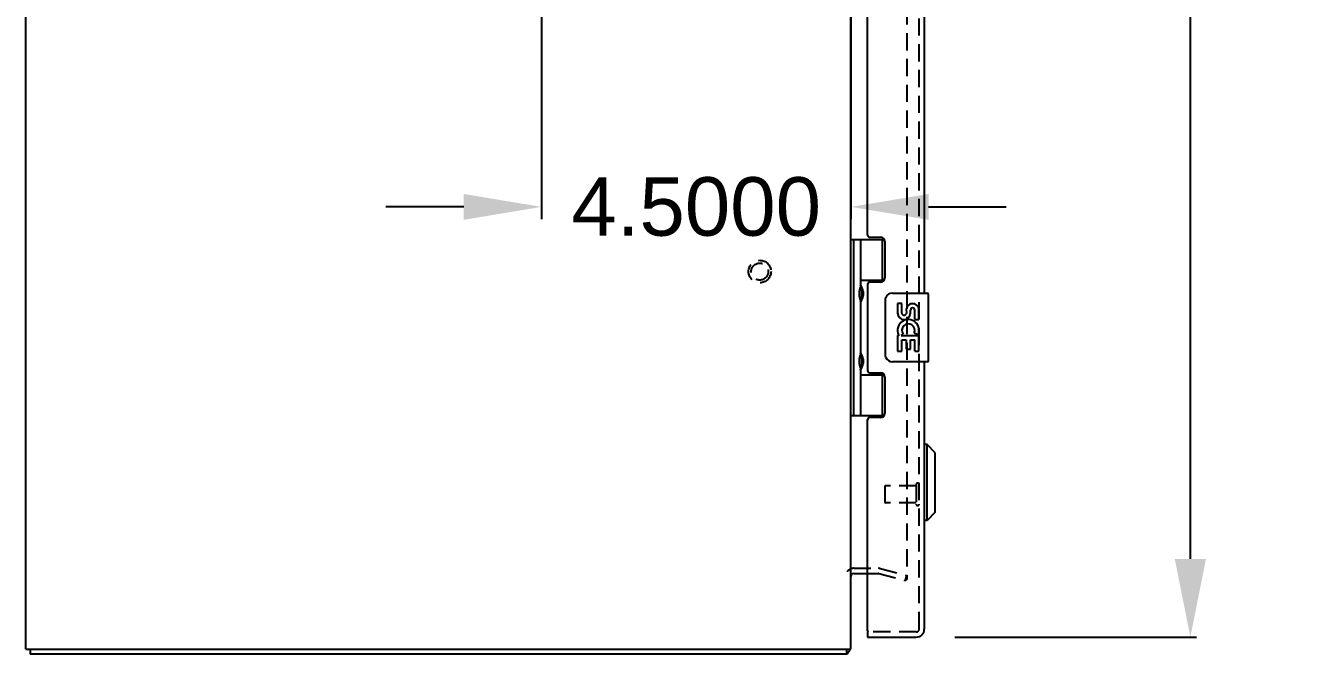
# Model space of a CAD drawing. Header units: inches. Extents: x 0 to 183, y 0 to 117.
# Drawn here: x 11.69 to 30.35, y 31.37 to 40.51 of the extents above; entities that cross this region are included whole.
import ezdxf

# ---------------------------------------------------------------- set-up
doc = ezdxf.new("R2010")
doc.units = ezdxf.units.IN
doc.header["$MEASUREMENT"] = 0
doc.linetypes.add('HIDDEN', pattern=[0.375, 0.25, -0.125])
for name, color, linetype in [('DEFAULT_2', 8, 'HIDDEN'), ('DIMENSIONS', 7, 'Continuous'), ('DOOR_ASSEMBLY', 7, 'Continuous')]:
    doc.layers.add(name, color=color, linetype=linetype)
doc.styles.get("Standard").update_dxf_attribs({"font": 'arial.ttf'})
doc.dimstyles.new('DIMSTYLE_1', dxfattribs={"dimtxt": 0.852273, "dimasz": 1.136364, "dimexe": 0.09, "dimexo": 0.07, "dimgap": 0.0375, "dimtad": 0, "dimtih": 1, "dimtoh": 1, "dimzin": 4, "dimdsep": 46, "dimtxsty": 'Standard', "dimblk": '_FILLED', "dimblk1": '_FILLED', "dimblk2": '_FILLED', "dimcen": 0.09, "dimadec": 3, "dimazin": 1, "dimtfac": 1, "dimtdec": 3, "dimtofl": 0, "dimtmove": 0, "dimatfit": 3, "dimldrblk": '_FILLED', "dimfxl": 1, "dimtolj": 1, "dimtzin": 4, "dimarcsym": 0})
doc.dimstyles.get("Standard").update_dxf_attribs({"dimtxt": 0.18, "dimasz": 0.18, "dimexe": 0.18, "dimexo": 0.0625, "dimgap": 0.09, "dimtad": 0, "dimtih": 1, "dimtoh": 1, "dimdec": 4, "dimzin": 0, "dimdsep": 46, "dimtxsty": 'Standard', "dimcen": 0.09, "dimadec": 0, "dimazin": 0, "dimtfac": 1, "dimtdec": 4, "dimtofl": 0, "dimtmove": 0, "dimatfit": 3, "dimfxl": 1, "dimtolj": 1, "dimtzin": 0, "dimarcsym": 0})

# ---------------------------------------------------------------- blocks, each defined once
blk = doc.blocks.new('_FILLED')
at = {"color": 0, "linetype": 'ByBlock'}
blk.add_solid([(0, 0), (-1, 0.2), (-1, -0.2)], dxfattribs=at)
blk = doc.blocks.new('*D28')
at = {"layer": 'Defpoints', "color": 0, "linetype": 'Continuous', "transparency": 16777216}
for p in [(25.129, 67.123), (28.624, 67.123), (25.129, 31.623)]:
    blk.add_point(p, dxfattribs=at)
at = {"layer": 'DIMENSIONS', "color": 0, "linetype": 'Continuous', "lineweight": -2, "transparency": 16777216}
for p, q in [((25.199, 67.123), (28.714, 67.123)), ((28.624, 65.986), (28.624, 50.168)), ((28.624, 32.759), (28.624, 47.678)), ((25.199, 31.623), (28.714, 31.623))]:
    blk.add_line(p, q, dxfattribs=at)
at = {"layer": 'DIMENSIONS', "color": 0, "linetype": 'Continuous', "lineweight": -2, "transparency": 16777216, "xscale": 1.1363636364, "yscale": 1.1363636364, "zscale": 1.1363636364}
for p, rotation in [((28.624, 67.123), 90), ((28.624, 31.623), 270)]:
    blk.add_blockref('_FILLED', p, dxfattribs=dict(at, rotation=rotation))
at = {"layer": 'DIMENSIONS', "color": 0, "linetype": 'Continuous', "transparency": 16777216, "insert": (28.624, 50.13), "char_height": 0.8523, "width": 2.51152, "attachment_point": 2, "line_spacing_factor": 0.9}
blk.add_mtext('\\A1;35.50\\PDOOR', dxfattribs=at)
blk = doc.blocks.new('*D37')
at = {"color": 0, "lineweight": -2, "transparency": 16777216}
for p, q in [((19.188, 53.75), (19.188, 37.695)), ((23.688, 53.75), (23.688, 37.695)), ((18.058, 37.875), (16.927, 37.875)), ((24.817, 37.875), (25.948, 37.875))]:
    blk.add_line(p, q, dxfattribs=at)
at = {"color": 0, "transparency": 16777216}
for points in [[(18.058, 38.063), (18.058, 37.687), (19.188, 37.875)], [(24.817, 38.063), (24.817, 37.687), (23.688, 37.875)]]:
    blk.add_solid(points, dxfattribs=at)
at = {"layer": 'Defpoints', "color": 0, "transparency": 16777216}
for p in [(19.188, 53.812), (23.688, 53.812), (19.188, 37.875)]:
    blk.add_point(p, dxfattribs=at)
at = {"color": 0, "transparency": 16777216, "insert": (21.438, 37.875), "char_height": 0.85, "attachment_point": 5}
blk.add_mtext('\\A1;4.5000', dxfattribs=at)

msp = doc.modelspace()

# ---------------------------------------------------------------- linework, layer by layer
at = {"color": 3, "linetype": 'Continuous'}
for p, q in [((11.6875, 31.44767), (11.6875, 67.29767)), ((23.6875, 31.44767), (23.6875, 67.29767)), ((23.7295, 32.54767), (23.9305, 32.54767)), ((11.6875, 31.44767), (23.6875, 31.44767)), ((23.6245, 31.37267), (11.7505, 31.37267))]:
    msp.add_line(p, q, dxfattribs=at)
at = {"color": 7, "linetype": 'Continuous'}
for p, q in [((11.7505, 31.44767), (11.7505, 31.37267)), ((23.6245, 31.44767), (23.6245, 31.37267))]:
    msp.add_line(p, q, dxfattribs=at)
at = {"color": 3, "linetype": 'Continuous'}
for points in [[(23.63874, 31.38686), (23.63754, 31.38467), (23.63635, 31.3826), (23.6352, 31.38073), (23.63401, 31.37899), (23.63272, 31.37733), (23.6314, 31.37589), (23.63011, 31.37475), (23.62884, 31.37389), (23.62763, 31.37329), (23.62648, 31.37291), (23.62544, 31.37272), (23.6245, 31.37267)], [(23.64963, 31.40348), (23.6481, 31.40193), (23.64663, 31.40015), (23.64521, 31.39817), (23.64383, 31.39603), (23.6425, 31.39376), (23.64121, 31.39144), (23.63874, 31.38686)]]:
    msp.add_lwpolyline(points, dxfattribs=at)
for centre, radius, start, end in [((23.7295, 32.50567), 0.042, 90, 180), ((23.5705, 31.48967), 0.117, 312.556918, 338.957849)]:
    msp.add_arc(centre, radius, start, end, dxfattribs=at)
at = {"layer": 'DEFAULT_2', "color": 8, "linetype": 'HIDDEN'}
for p, q in [((24.50014, 66.27496), (24.50014, 32.47037)), ((23.7295, 32.62267), (24.08814, 32.62267)), ((23.9305, 32.54767), (24.08814, 32.54767)), ((24.09461, 32.54681), (24.48072, 32.44335)), ((24.11402, 32.61926), (24.50014, 32.5158)), ((24.48072, 32.44335), (24.50014, 32.5158))]:
    msp.add_line(p, q, dxfattribs=at)
for points in [[(24.48081, 32.45037), (24.47993, 32.45039), (24.478, 32.45058), (24.47608, 32.45098)], [(24.50014, 32.47037), (24.50003, 32.46834), (24.49974, 32.46635), (24.49925, 32.4644), (24.49858, 32.4625), (24.49772, 32.46069), (24.49669, 32.45897), (24.4955, 32.45737), (24.49416, 32.45591), (24.49268, 32.45459), (24.49109, 32.45343), (24.48938, 32.45244), (24.48759, 32.45164), (24.48573, 32.45103), (24.48382, 32.45061), (24.48188, 32.4504), (24.48081, 32.45037)]]:
    msp.add_lwpolyline(points, dxfattribs=at)
for radius in [0.1635, 0.124]:
    msp.add_circle((22.3625, 36.93517), radius, dxfattribs=at)
for centre, radius, start, end in [((23.7295, 32.50567), 0.117, 90, 146.900175), ((24.08814, 32.52267), 0.1, 75, 90), ((24.08814, 32.52267), 0.025, 75, 90)]:
    msp.add_arc(centre, radius, start, end, dxfattribs=at)
at = {"layer": 'DOOR_ASSEMBLY', "color": 8, "linetype": 'HIDDEN'}
for p, q in [((24.6805, 31.73967), (24.6805, 67.00567)), ((24.1805, 33.81167), (24.1805, 33.58367)), ((24.6375, 33.82167), (24.1905, 33.82167)), ((24.6375, 33.83967), (24.6375, 33.55567)), ((24.6375, 33.57367), (24.1905, 33.57367)), ((24.6385, 31.69767), (23.9455, 31.69767))]:
    msp.add_line(p, q, dxfattribs=at)
at = {"layer": 'DOOR_ASSEMBLY', "color": 3, "linetype": 'Continuous'}
for p, q in [((24.7555, 62.12267), (24.7555, 36.62267)), ((23.9305, 37.46417), (23.9305, 61.28117)), ((23.9615, 37.43317), (24.1175, 37.43317)), ((24.1805, 37.37017), (24.1805, 36.84317)), ((24.1175, 36.78017), (23.9615, 36.78017)), ((23.9305, 36.74917), (23.9305, 35.49617)), ((24.7555, 35.62267), (24.7555, 31.73967)), ((23.9615, 35.46517), (24.1175, 35.46517)), ((24.1805, 35.40217), (24.1805, 34.87517)), ((23.9305, 31.71267), (23.9305, 34.78117)), ((24.1175, 34.81217), (23.9615, 34.81217)), ((23.9305, 31.62267), (24.6385, 31.62267))]:
    msp.add_line(p, q, dxfattribs=at)
at = {"layer": 'DOOR_ASSEMBLY', "color": 7, "linetype": 'Continuous'}
for p, q in [((23.6875, 37.40217), (24.17177, 37.40217)), ((23.7265, 37.40217), (23.7265, 34.84317)), ((23.8255, 37.40217), (23.8255, 36.71484)), ((24.1455, 36.81167), (24.1455, 37.40217)), ((23.82555, 36.81167), (24.17205, 36.81167)), ((24.1143, 36.80267), (24.16575, 36.80267)), ((24.1143, 36.80267), (24.1143, 36.78017)), ((23.84199, 36.68572), (23.842, 36.68464)), ((23.842, 36.68464), (23.842, 36.54415)), ((24.2905, 36.62267), (24.8005, 36.62267)), ((24.8155, 35.63767), (24.8155, 36.60767)), ((23.8255, 36.5145), (23.8255, 35.73084)), ((23.84199, 36.54361), (23.842, 36.54415)), ((24.19059, 35.72267), (24.19059, 36.52267)), ((24.42871, 36.46846), (24.36583, 36.46846)), ((24.36583, 36.46846), (24.36583, 36.33215)), ((24.42871, 36.33215), (24.42871, 36.46846)), ((24.49383, 36.39471), (24.49387, 36.3257)), ((24.55447, 36.33215), (24.55443, 36.37413)), ((24.61732, 36.23784), (24.61732, 36.37416)), ((24.61732, 36.23784), (24.67795, 36.23784)), ((24.67795, 36.23784), (24.67795, 36.39464)), ((24.60957, 36.0432), (24.66727, 36.01823)), ((24.67795, 36.05417), (24.67795, 36.10716)), ((24.38404, 36.00723), (24.36583, 36.00723)), ((24.36583, 36.00723), (24.36583, 35.77685)), ((24.41848, 36.00723), (24.44586, 36.02641)), ((24.41848, 36.00723), (24.67795, 36.00723)), ((24.42871, 35.94435), (24.49384, 35.94435)), ((24.42871, 35.77685), (24.42871, 35.94435)), ((24.49384, 35.94435), (24.49384, 35.80829)), ((24.55445, 35.94435), (24.61732, 35.94435)), ((24.55445, 35.80829), (24.55445, 35.94435)), ((24.61732, 35.77685), (24.61732, 35.94435)), ((24.67795, 35.77685), (24.67795, 36.00723)), ((23.84199, 35.70172), (23.842, 35.70064)), ((23.842, 35.70064), (23.842, 35.56015)), ((24.36583, 35.77685), (24.42871, 35.77685)), ((24.49384, 35.80829), (24.55445, 35.80829)), ((24.61732, 35.77685), (24.67795, 35.77685)), ((23.8255, 35.5305), (23.8255, 34.84317)), ((23.84199, 35.55961), (23.842, 35.56015)), ((24.8005, 35.62267), (24.2905, 35.62267)), ((23.82555, 35.43367), (24.17205, 35.43367)), ((24.1143, 35.46517), (24.1143, 35.44267)), ((24.16575, 35.44267), (24.1143, 35.44267)), ((24.1455, 34.84317), (24.1455, 35.43367)), ((23.6875, 34.84317), (24.17177, 34.84317)), ((24.79487, 34.42085), (24.7555, 34.42085)), ((24.91298, 34.30274), (24.79487, 34.42085)), ((24.79487, 33.31849), (24.79487, 34.42085)), ((24.91298, 33.4366), (24.91298, 34.30273)), ((24.91298, 33.4366), (24.79487, 33.31849)), ((24.79487, 33.31849), (24.7555, 33.31849)), ((23.9305, 31.69767), (23.9455, 31.69767)), ((23.9305, 31.69767), (23.9305, 31.62267))]:
    msp.add_line(p, q, dxfattribs=at)
for points in [[(23.82555, 36.75859), (23.82645, 36.75005), (23.82846, 36.7406), (23.8315, 36.73014), (23.8354, 36.71901), (23.83988, 36.70743), (23.8447, 36.69563), (23.84953, 36.68395), (23.8542, 36.67231), (23.85855, 36.66075), (23.86231, 36.64922), (23.86527, 36.63772), (23.86721, 36.62622), (23.86784, 36.6147), (23.86721, 36.60317), (23.86529, 36.59167), (23.86232, 36.58016), (23.85856, 36.56863), (23.85421, 36.55705), (23.84954, 36.5454), (23.84471, 36.53372), (23.83989, 36.52192), (23.8354, 36.51034), (23.83151, 36.4992), (23.82846, 36.48874), (23.82645, 36.47929), (23.82555, 36.47074)], [(24.19059, 36.52267), (24.19079, 36.52897), (24.19136, 36.53519), (24.1923, 36.5413), (24.19361, 36.5473), (24.19527, 36.55315), (24.19727, 36.55884)], [(23.82555, 35.77459), (23.82645, 35.76605), (23.82846, 35.7566), (23.8315, 35.74614), (23.8354, 35.73501), (23.83988, 35.72343), (23.8447, 35.71163), (23.84953, 35.69995), (23.8542, 35.68831), (23.85855, 35.67675), (23.86231, 35.66522), (23.86527, 35.65372), (23.86721, 35.64222), (23.86784, 35.6307), (23.86721, 35.61917), (23.86529, 35.60767), (23.86232, 35.59616), (23.85856, 35.58463), (23.85421, 35.57305), (23.84954, 35.5614), (23.84471, 35.54972), (23.83989, 35.53792), (23.8354, 35.52634), (23.83151, 35.5152), (23.82846, 35.50474), (23.82645, 35.49529), (23.82555, 35.48674)], [(24.19727, 35.6865), (24.19527, 35.69218), (24.19361, 35.69803), (24.1923, 35.70402), (24.19136, 35.71014), (24.19079, 35.71636), (24.19059, 35.72267)]]:
    msp.add_lwpolyline(points, dxfattribs=at)
at = {"layer": 'DOOR_ASSEMBLY', "color": 3, "linetype": 'Continuous'}
for centre, radius, start, end in [((23.9615, 37.46417), 0.031, 180, 270), ((24.1175, 37.37017), 0.063, 0, 90), ((23.9615, 36.74917), 0.031, 90, 180), ((24.1175, 36.84317), 0.063, 270, 0), ((23.9615, 35.49617), 0.031, 180, 270), ((24.1175, 35.40217), 0.063, 0, 90), ((23.9615, 34.78117), 0.031, 90, 180), ((24.1175, 34.87517), 0.063, 270, 0), ((24.6385, 31.73967), 0.117, 270, 0), ((23.9455, 31.71267), 0.015, 180, 270)]:
    msp.add_arc(centre, radius, start, end, dxfattribs=at)
at = {"layer": 'DOOR_ASSEMBLY', "color": 7, "linetype": 'Continuous'}
for centre, radius, start, end in [((23.752, 36.68467), 0.09, 0.671976, 35.187748), ((24.2905, 36.52267), 0.1, 90, 158.794594), ((24.8005, 36.60767), 0.015, 0, 90), ((23.752, 36.54467), 0.09, 324.812252, 359.328024), ((24.58594, 36.37417), 0.09426, 71.726666, 167.433789), ((24.58588, 36.37416), 0.03145, 0, 180.048471), ((24.58594, 36.37417), 0.09426, 12.540171, 71.70103), ((24.46015, 36.33215), 0.09432, 180, 0), ((24.52301, 36.08066), 0.15719, 9.703137, 161.879131), ((24.46015, 36.33215), 0.03145, 180, 261.229462), ((24.4595, 36.33702), 0.03619, 263.428547, 341.76278), ((24.51971, 36.08044), 0.15412, 161.419882, 206.196295), ((24.52301, 36.08066), 0.09432, 336.596647, 215.112175), ((24.52301, 36.08066), 0.15719, 336.596647, 350.296863), ((24.52301, 36.08066), 0.15719, 205.737045, 207.853202), ((23.752, 35.70067), 0.09, 0.671976, 35.187748), ((24.2905, 35.72267), 0.1, 201.20502, 270), ((23.752, 35.56067), 0.09, 324.812252, 359.328024), ((24.8005, 35.63767), 0.015, 270, 0)]:
    msp.add_arc(centre, radius, start, end, dxfattribs=at)
at = {"layer": 'DOOR_ASSEMBLY', "color": 8, "linetype": 'HIDDEN'}
for centre, radius, start, end in [((24.1905, 33.81167), 0.01, 90, 180), ((24.659, 33.83967), 0.0215, 0, 180), ((24.1905, 33.58367), 0.01, 180, 270), ((24.659, 33.55567), 0.0215, 180, 0), ((24.6385, 31.73967), 0.042, 270, 0)]:
    msp.add_arc(centre, radius, start, end, dxfattribs=at)
at = {"layer": 'DOOR_ASSEMBLY', "color": 7, "linetype": 'Continuous'}
for centre in [(23.91466, 36.61467), (23.91466, 35.63067)]:
    msp.add_ellipse(centre, major_axis=(0, 0.1875), ratio=0.5625, start_param=1.0071888, end_param=2.13440385, dxfattribs=at)

# ---------------------------------------------------------------- dimensions: what is measured, and where the dimension line sits
at = {"color": 2}
dim = msp.add_linear_dim(base=(19.1875, 37.875), p1=(23.6875, 53.8125), p2=(19.1875, 53.8125), dimstyle='Standard', override={"dimtxt": 0.85, "dimasz": 1.13}, dxfattribs=at)
dim.commit()
dim.dimension.update_dxf_attribs({"geometry": '*D37', "text_midpoint": (21.4375, 37.875)})
at = {"layer": 'DIMENSIONS', "color": 2, "linetype": 'Continuous'}
dim = msp.add_linear_dim(base=(28.62362, 67.12267), p1=(25.1285, 31.62267), p2=(25.1285, 67.12267), angle=90, text='<>\\PDOOR', dimstyle='DIMSTYLE_1', dxfattribs=at)
dim.commit()
dim.dimension.update_dxf_attribs({"geometry": '*D28', "text_midpoint": (28.62362, 48.92267), "dimtype": 160})

doc.saveas('drawing.dxf')
